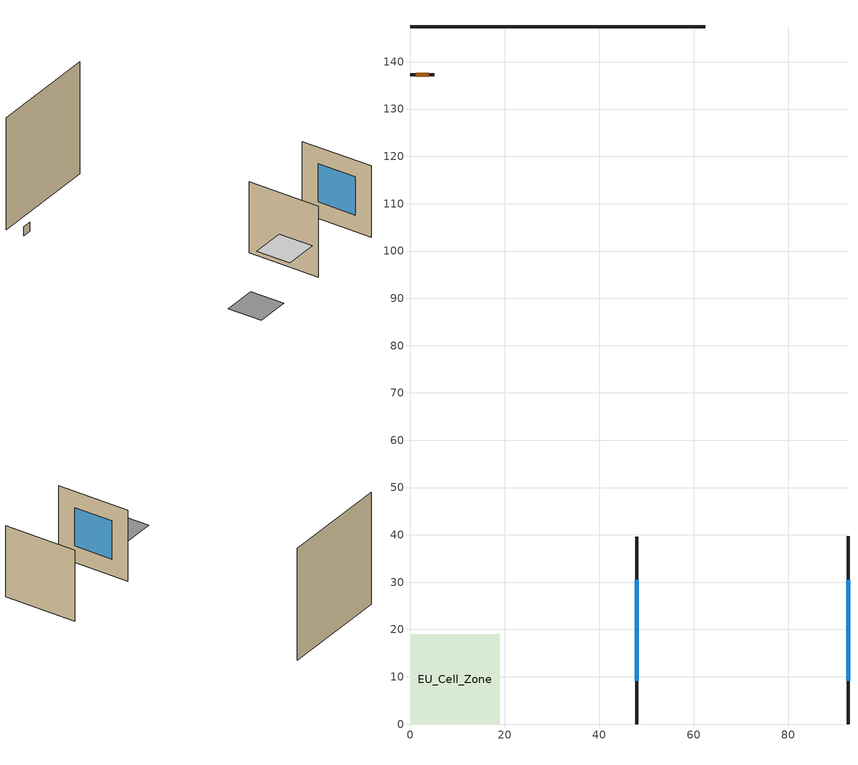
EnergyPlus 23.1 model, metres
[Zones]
EU_Cell_Zone
 floor othersidecoefficients (EU_GB.ENG.AB.04.Gen.ReEx.001.001_floor_1_Construction): 0,0 18.98,0 18.98,18.98 0,18.98 z0
 wall outside (EU_GB.ENG.AB.04.Gen.ReEx.001.001_wall_1_east_1_Construction): 47.95,0 47.95,39.63 z0:39.63
 wall outside (EU_GB.ENG.AB.04.Gen.ReEx.001.001_wall_1_west_2_Construction): 92.58,39.68 92.58,0 z0:39.68
 wall outside (EU_GB.ENG.AB.04.Gen.ReEx.001.001_wall_1_south_3_Construction): 5.12,137.26 0,137.26 z0:5.12
 wall othersidecoefficients (EU_GB.ENG.AB.04.Gen.ReEx.001.001_thermal_bridge_Construction): 62.38,147.37 0,147.37 z0:62.38
 window (EU_GB.ENG.AB.04.Gen.ReEx.001.001_window_east_1_Construction): 47.95,9.14 47.95,30.49 z9.14:30.49
 window (EU_GB.ENG.AB.04.Gen.ReEx.001.001_window_west_2_Construction): 92.58,30.52 92.58,9.15 z9.15:30.52
 door (EU_GB.ENG.AB.04.Gen.ReEx.001.001_door_south_3_Construction): 3.94,137.26 1.18,137.26 z1.18:3.94
 ceiling othersidecoefficients (EU_GB.ENG.AB.04.Gen.ReEx.001.001_roof_1_Construction): 23.98,0 42.95,0 42.95,18.98 23.98,18.98 z20
[Building]
EU Step8 Campaign Cell: North Axis=0; Terrain=City; Solar Distribution=FullExterior
[Site:Location]
London: Latitude=51.5; Longitude=-0.5; Time Zone=0; Elevation=25
[SizingPeriod:WeatherFileDays]
AnnualSizingPeriod: Begin Month=1; Begin Day of Month=1; End Month=12; End Day of Month=31; Use Weather File Daylight Saving Period=No; Use Weather File Rain and Snow Indicators=No
[MATERIAL]
EU_InternalMass_Material: Roughness=MediumRough; Thickness=0.1; Conductivity=1; Density=1800; Specific Heat=900; Thermal Absorptance=0.9; Solar Absorptance=0.7; Visible Absorptance=0.7
[MATERIAL:NOMASS] Roughness=MediumRough; Thermal Absorptance=0.9; Solar Absorptance=0.7; Visible Absorptance=0.7
Name | Thermal Resistance
EU_GB.ENG.AB.04.Gen.ReEx.001.001_floor_1_NoMass | 2.40022
EU_GB.ENG.AB.04.Gen.ReEx.001.001_roof_1_NoMass | 0.720067
EU_GB.ENG.AB.04.Gen.ReEx.001.001_wall_1_east_1_NoMass; EU_GB.ENG.AB.04.Gen.ReEx.001.001_wall_1_west_2_NoMass; EU_GB.ENG.AB.04.Gen.ReEx.001.001_wall_1_south_3_NoMass | 0.675062
EU_GB.ENG.AB.04.Gen.ReEx.001.001_door_south_3_NoMass | 0.600055
EU_GB.ENG.AB.04.Gen.ReEx.001.001_thermal_bridge_NoMass | 10.801
[WINDOWMATERIAL:SIMPLEGLAZINGSYSTEM] UFactor=2.87011; Solar Heat Gain Coefficient=0.76; Visible Transmittance=0.76
EU_GB.ENG.AB.04.Gen.ReEx.001.001_window_east_1_SimpleGlazing; EU_GB.ENG.AB.04.Gen.ReEx.001.001_window_west_2_SimpleGlazing
[CONSTRUCTION]
EU_GB.ENG.AB.04.Gen.ReEx.001.001_floor_1_Construction: EU_GB.ENG.AB.04.Gen.ReEx.001.001_floor_1_NoMass
EU_GB.ENG.AB.04.Gen.ReEx.001.001_roof_1_Construction: EU_GB.ENG.AB.04.Gen.ReEx.001.001_roof_1_NoMass
EU_GB.ENG.AB.04.Gen.ReEx.001.001_wall_1_east_1_Construction: EU_GB.ENG.AB.04.Gen.ReEx.001.001_wall_1_east_1_NoMass
EU_GB.ENG.AB.04.Gen.ReEx.001.001_window_east_1_Construction: EU_GB.ENG.AB.04.Gen.ReEx.001.001_window_east_1_SimpleGlazing
EU_GB.ENG.AB.04.Gen.ReEx.001.001_wall_1_west_2_Construction: EU_GB.ENG.AB.04.Gen.ReEx.001.001_wall_1_west_2_NoMass
EU_GB.ENG.AB.04.Gen.ReEx.001.001_window_west_2_Construction: EU_GB.ENG.AB.04.Gen.ReEx.001.001_window_west_2_SimpleGlazing
EU_GB.ENG.AB.04.Gen.ReEx.001.001_wall_1_south_3_Construction: EU_GB.ENG.AB.04.Gen.ReEx.001.001_wall_1_south_3_NoMass
EU_GB.ENG.AB.04.Gen.ReEx.001.001_door_south_3_Construction: EU_GB.ENG.AB.04.Gen.ReEx.001.001_door_south_3_NoMass
EU_GB.ENG.AB.04.Gen.ReEx.001.001_thermal_bridge_Construction: EU_GB.ENG.AB.04.Gen.ReEx.001.001_thermal_bridge_NoMass
EU_InternalMass_Construction: EU_InternalMass_Material
[ZONE]
EU_Cell_Zone: Type=1; Multiplier=1; Ceiling Height=0.182826; Volume=10355.74; Floor Area=4357.13; Part of Total Floor Area=Yes
[INTERNALMASS]
EU_Cell_Zone_EU_InternalMass: Construction=EU_InternalMass_Construction; Zone or ZoneList=EU_Cell_Zone; Surface Area=4357.13
[SURFACEPROPERTY:OTHERSIDECOEFFICIENTS] Combined ConvectiveRadiative Film Coefficient=0; Constant Temperature=0; Constant Temperature Coefficient=0; Ground Temperature Coefficient=0; Wind Speed Coefficient=0; Sinusoidal Variation of Constant Temperature Coefficient=No; Period of Sinusoidal Variation=24; Previous Other Side Temperature Coefficient=0
Name | External DryBulb Temperature Coefficient | Zone Air Temperature Coefficient
EU_GB.ENG.AB.04.Gen.ReEx.001.001_floor_1_b0.881057 | 0.881057 | 0.118943
EU_GB.ENG.AB.04.Gen.ReEx.001.001_roof_1_b1; EU_GB.ENG.AB.04.Gen.ReEx.001.001_wall_1_east_1_b1; EU_GB.ENG.AB.04.Gen.ReEx.001.001_wall_1_west_2_b1; EU_GB.ENG.AB.04.Gen.ReEx.001.001_wall_1_south_3_b1; EU_GB.ENG.AB.04.Gen.ReEx.001.001_thermal_bridge_b1 | 1 | 0
[OTHEREQUIPMENT]
EU_Step8_InternalGain_uk__GB.ENG.AB.04.Gen.ReEx.001.001__f015_f015: Fuel Type=Electricity; Zone or ZoneList or Space or SpaceList=EU_Cell_Zone; Schedule=EU_Step8_GainSchedule_uk__GB.ENG.AB.04.Gen.ReEx.001.001__f015_f015; Design Level Calculation Method=Watts/Area; Power per Zone Floor Area=1; Fraction Latent=0; Fraction Radiant=0; Fraction Lost=0; Carbon Dioxide Generation Rate=0; EndUse Subcategory=EU_Step8_InternalGains
[ZONEVENTILATION:DESIGNFLOWRATE]
EU_ConstantAir_EU_Cell_Zone: Zone or ZoneList or Space or SpaceList=EU_Cell_Zone; Schedule=EU_AlwaysOn; Design Flow Rate Calculation Method=AirChanges/Hour; Air Changes per Hour=0.555504; Ventilation Type=Natural; Fan Pressure Rise=0; Fan Total Efficiency=1; Constant Term Coefficient=1; Temperature Term Coefficient=0; Velocity Term Coefficient=0; Velocity Squared Term Coefficient=0; Minimum Indoor Temperature=-100; Maximum Indoor Temperature=100; Delta Temperature=-100; Minimum Outdoor Temperature=-100; Maximum Outdoor Temperature=100; Maximum Wind Speed=40
[HVACTEMPLATE:THERMOSTAT]
EU_HeatOnly_EU_Cell_Zone: Constant Heating Setpoint=20; Constant Cooling Setpoint=50
[HVACTEMPLATE:ZONE:IDEALLOADSAIRSYSTEM]
EU_Cell_Zone: Template Thermostat=EU_HeatOnly_EU_Cell_Zone; System Availability Schedule=EU_AlwaysOn; Maximum Heating Supply Air Temperature=50; Minimum Cooling Supply Air Temperature=13; Maximum Heating Supply Air Humidity Ratio=0.0156; Minimum Cooling Supply Air Humidity Ratio=0.0077; Heating Limit=NoLimit; Cooling Limit=NoLimit; Heating Availability Schedule=EU_AlwaysOn; Cooling Availability Schedule=EU_CoolingOff; Dehumidification Control Type=ConstantSensibleHeatRatio; Cooling Sensible Heat Ratio=0.7; Dehumidification Setpoint=60; Humidification Control Type=None; Humidification Setpoint=30; Outdoor Air Method=None; Outdoor Air Flow Rate per Person=0.00944; Outdoor Air Flow Rate per Zone Floor Area=0; Outdoor Air Flow Rate per Zone=0; Demand Controlled Ventilation Type=None; Outdoor Air Economizer Type=NoEconomizer; Heat Recovery Type=None; Sensible Heat Recovery Effectiveness=0.7; Latent Heat Recovery Effectiveness=0.65
[SIZING:ZONE]
EU_Cell_Zone: Zone Cooling Design Supply Air Temperature Input Method=SupplyAirTemperature; Zone Cooling Design Supply Air Temperature=13; Zone Heating Design Supply Air Temperature Input Method=SupplyAirTemperature; Zone Heating Design Supply Air Temperature=50; Zone Cooling Design Supply Air Humidity Ratio=0.008; Zone Heating Design Supply Air Humidity Ratio=0.008; Cooling Design Air Flow Method=DesignDay; Cooling Design Air Flow Rate=0; Cooling Minimum Air Flow per Zone Floor Area=0.000762; Cooling Minimum Air Flow=0; Cooling Minimum Air Flow Fraction=0.2; Heating Design Air Flow Method=DesignDay; Heating Design Air Flow Rate=0; Heating Maximum Air Flow per Zone Floor Area=0.002032; Heating Maximum Air Flow=0.141576; Heating Maximum Air Flow Fraction=0.3; Account for Dedicated Outdoor Air System=No; Dedicated Outdoor Air System Control Strategy=NeutralSupplyAir; Dedicated Outdoor Air Low Setpoint Temperature for Design=autosize; Dedicated Outdoor Air High Setpoint Temperature for Design=autosize; Zone Load Sizing Method=Sensible Load Only No Latent Load; Zone Latent Cooling Design Supply Air Humidity Ratio Input Method=HumidityRatioDifference; Zone Cooling Design Supply Air Humidity Ratio Difference=0.005; Zone Latent Heating Design Supply Air Humidity Ratio Input Method=HumidityRatioDifference; Zone Humidification Design Supply Air Humidity Ratio Difference=0.005
[SCHEDULE:CONSTANT]
Name | Hourly Value
EU_AlwaysOn | 1
EU_CoolingOff | 0
[SCHEDULE:FILE]
EU_Step8_GainSchedule_uk__GB.ENG.AB.04.Gen.ReEx.001.001__f015_f015: File=C:\Users\o_iseri\Desktop\OpenUBEM\openubem\outputs\eu_certified_rerun_2026-08-28\rep3\schedules\uk__GB.ENG.AB.04.Gen.ReEx.001.001__f015.csv; Column Number=1; Rows to Skip at Top=0; Number of Hours of Data=8760; Column Separator=Comma; Interpolate to Timestep=No; Minutes per Item=60; Adjust Schedule for Daylight Savings=Yes
